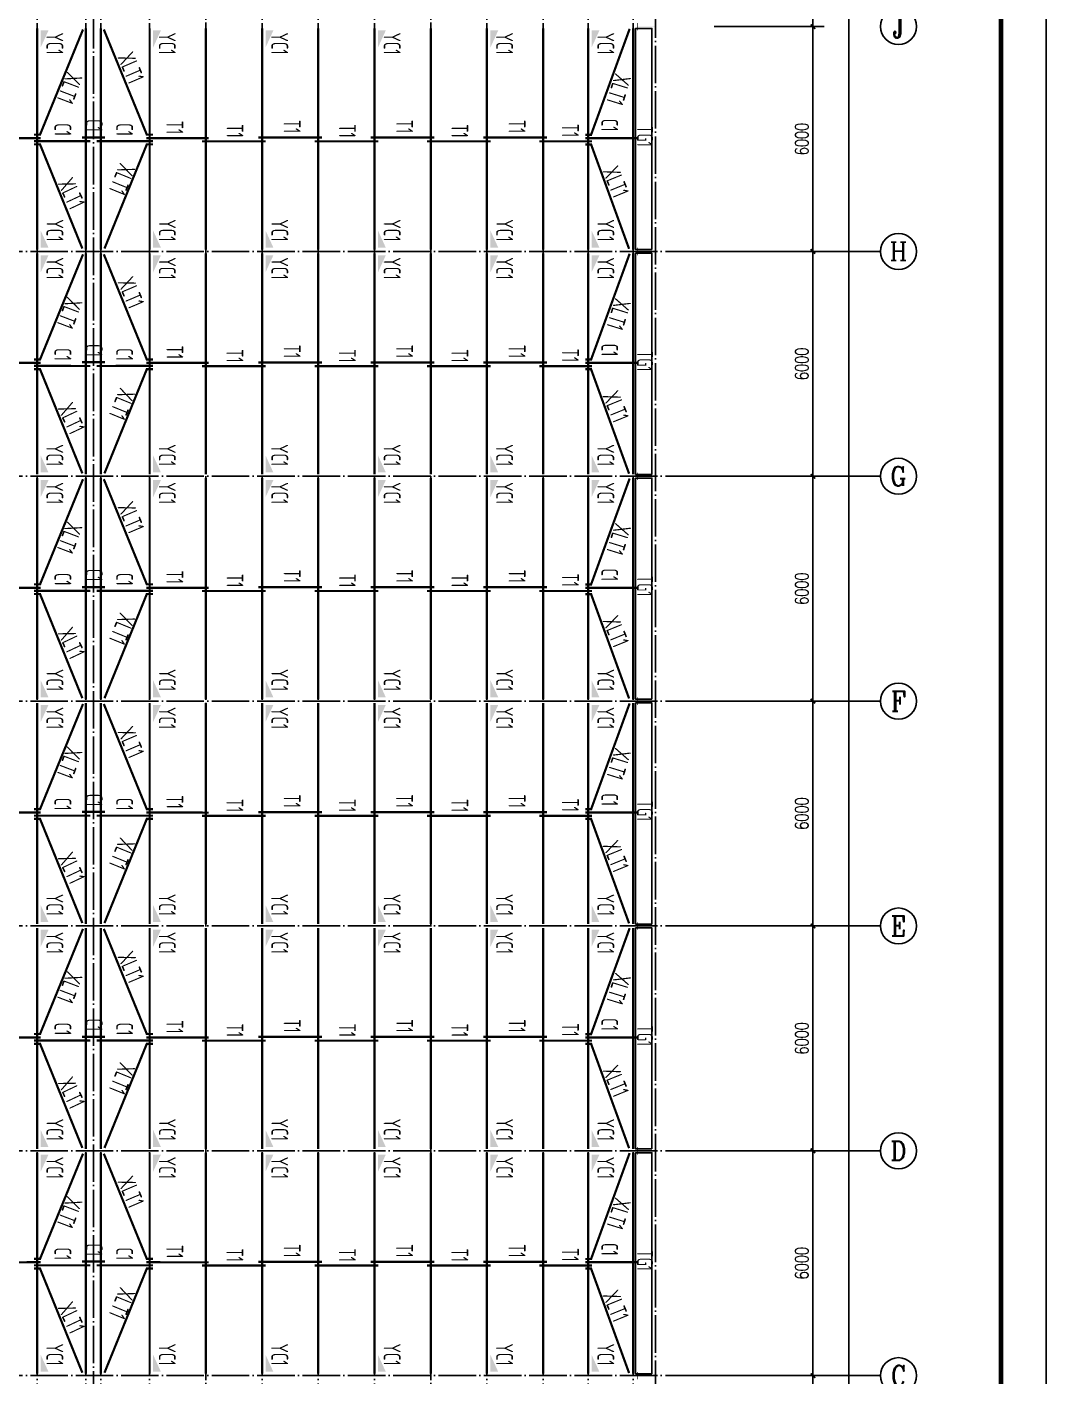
# Model space of a CAD drawing. Extents: x 14207793 to 14719554, y -1675802 to -1228715.
# Drawn here: x 14480640 to 14507830, y -1638707 to -1602707 of the extents above; entities that cross this region are included whole.
import ezdxf
from ezdxf.enums import TextEntityAlignment as Align

# ---------------------------------------------------------------- set-up
doc = ezdxf.new("R2010")
doc.units = 0
doc.header["$LTSCALE"] = 500
doc.header["$MEASUREMENT"] = 0
doc.linetypes.add('DASHEDD', pattern=[5, 4, -1])
doc.linetypes.add('DOTE', pattern=[2.42, 2, -0.2, 0.02, -0.2])
doc.layers.get('0').update_dxf_attribs({"linetype": 'CONTINUOUS'})
doc.layers.get('DEFPOINTS').update_dxf_attribs({"color": 140, "linetype": 'CONTINUOUS'})
for name, color, linetype in [('01', 7, 'CONTINUOUS'), ('1Z', 1, 'DASHEDD'), ('AXIS', 3, 'CONTINUOUS'), ('AXIS_TEXT', 7, 'CONTINUOUS'), ('DOTE', 8, 'DOTE'), ('PUB_TITLE', 4, 'CONTINUOUS'), ('WINDOW', 96, 'CONTINUOUS'), ('墙__虚线', 2, 'CONTINUOUS'), ('层0', 7, 'CONTINUOUS')]:
    doc.layers.add(name, color=color, linetype=linetype)
doc.styles.add('_TCH_AXIS', font='COMPLEX', dxfattribs={"bigfont": 'GBCBIG'})
doc.styles.add('_TCH_DIM_T3', font='SIMPLEX', dxfattribs={"width": 0.705882, "bigfont": 'GBCBIG'})
doc.styles.add('COMPLEX', font='COMPLEX')
doc.styles.add('TSSD_REIN', font='Tssdeng.shx', dxfattribs={"width": 0.65, "bigfont": 'hztxt.shx'})
doc.dimstyles.new('_TCH_ARCH&&120', dxfattribs={"dimtxt": 357, "dimasz": 120, "dimexe": 300, "dimexo": 360, "dimgap": 120, "dimtad": 1, "dimdec": 0, "dimzin": 0, "dimdsep": 46, "dimtxsty": '_TCH_DIM_T3', "dimblk": 'ARCHTICK', "dimcen": 0.09, "dimclrt": 7, "dimazin": 2, "dimtfac": 1, "dimtdec": 0, "dimtix": 1, "dimtmove": 2, "dimatfit": 3, "dimfxl": 0, "dimtolj": 1, "dimtzin": 0, "dimarcsym": 0})

# ---------------------------------------------------------------- blocks, each defined once
blk = doc.blocks.new('gffio')
at = {"layer": '墙__虚线'}
for points in [[(-433999, -56888), (-433999, -56868), (-434094, -56888), (-434199, -56868)], [(-434094, -56888), (-434199, -56868), (-434104, -56888)], [(-434199, -56868), (-434199, -56888), (-434104, -56888)], [(-434094, -56888), (-434104, -56888), (-434094, -57348), (-434104, -57348)], [(-434104, -57348), (-434199, -57348), (-434099, -57365), (-434199, -57368)], [(-434099, -57365), (-434199, -57368), (-433999, -57368)], [(-434094, -57348), (-434104, -57348), (-434058, -57361), (-434099, -57365)], [(-433999, -57368), (-434058, -57361), (-434099, -57365)], [(-434058, -57361), (-433999, -57368), (-434094, -57348), (-433999, -57348)]]:
    blk.add_solid(points, dxfattribs=at)
blk = doc.blocks.new('_ArchTick')
at = {"color": 0, "linetype": 'ByBlock', "const_width": 0.4}
blk.add_lwpolyline([(-0.5, -0.5), (0.5, 0.5)], dxfattribs=at)
blk = doc.blocks.new('*D635')
at = {"layer": 'AXIS', "color": 0, "lineweight": -2}
for p, q in [((14498972, -1638698), (14501912, -1638698)), ((14501612, -1644698), (14501612, -1638698)), ((14498972, -1644698), (14501912, -1644698))]:
    blk.add_line(p, q, dxfattribs=at)
at = {"layer": 'DEFPOINTS', "color": 0}
for p in [(14498612, -1638698), (14501612, -1638698), (14498612, -1644698)]:
    blk.add_point(p, dxfattribs=at)
at = {"layer": 'AXIS', "color": 0, "lineweight": -2, "xscale": 120, "yscale": 120, "zscale": 120}
for p, rotation in [((14501612, -1638698), 90), ((14501612, -1644698), 270)]:
    blk.add_blockref('_ArchTick', p, dxfattribs=dict(at, rotation=rotation))
at = {"layer": 'AXIS', "color": 7, "insert": (14501314, -1641697), "char_height": 357, "attachment_point": 5, "rotation": 90, "style": '_TCH_DIM_T3'}
blk.add_mtext('\\A1;6000', dxfattribs=at)
blk = doc.blocks.new('*D636')
at = {"layer": 'AXIS', "color": 0, "lineweight": -2}
for p, q in [((14498972, -1632698), (14501912, -1632698)), ((14501612, -1638698), (14501612, -1632698)), ((14498972, -1638698), (14501912, -1638698))]:
    blk.add_line(p, q, dxfattribs=at)
at = {"layer": 'DEFPOINTS', "color": 0}
for p in [(14498612, -1632698), (14501612, -1632698), (14498612, -1638698)]:
    blk.add_point(p, dxfattribs=at)
at = {"layer": 'AXIS', "color": 0, "lineweight": -2, "xscale": 120, "yscale": 120, "zscale": 120}
for p, rotation in [((14501612, -1632698), 90), ((14501612, -1638698), 270)]:
    blk.add_blockref('_ArchTick', p, dxfattribs=dict(at, rotation=rotation))
at = {"layer": 'AXIS', "color": 7, "insert": (14501314, -1635697), "char_height": 357, "attachment_point": 5, "rotation": 90, "style": '_TCH_DIM_T3'}
blk.add_mtext('\\A1;6000', dxfattribs=at)
blk = doc.blocks.new('*D637')
at = {"layer": 'AXIS', "color": 0, "lineweight": -2}
for p, q in [((14498972, -1626698), (14501912, -1626698)), ((14501612, -1632698), (14501612, -1626698)), ((14498972, -1632698), (14501912, -1632698))]:
    blk.add_line(p, q, dxfattribs=at)
at = {"layer": 'DEFPOINTS', "color": 0}
for p in [(14498612, -1626698), (14501612, -1626698), (14498612, -1632698)]:
    blk.add_point(p, dxfattribs=at)
at = {"layer": 'AXIS', "color": 0, "lineweight": -2, "xscale": 120, "yscale": 120, "zscale": 120}
for p, rotation in [((14501612, -1626698), 90), ((14501612, -1632698), 270)]:
    blk.add_blockref('_ArchTick', p, dxfattribs=dict(at, rotation=rotation))
at = {"layer": 'AXIS', "color": 7, "insert": (14501314, -1629697), "char_height": 357, "attachment_point": 5, "rotation": 90, "style": '_TCH_DIM_T3'}
blk.add_mtext('\\A1;6000', dxfattribs=at)
blk = doc.blocks.new('*D638')
at = {"layer": 'AXIS', "color": 0, "lineweight": -2}
for p, q in [((14498972, -1620698), (14501912, -1620698)), ((14501612, -1626698), (14501612, -1620698)), ((14498972, -1626698), (14501912, -1626698))]:
    blk.add_line(p, q, dxfattribs=at)
at = {"layer": 'DEFPOINTS', "color": 0}
for p in [(14498612, -1620698), (14501612, -1620698), (14498612, -1626698)]:
    blk.add_point(p, dxfattribs=at)
at = {"layer": 'AXIS', "color": 0, "lineweight": -2, "xscale": 120, "yscale": 120, "zscale": 120}
for p, rotation in [((14501612, -1620698), 90), ((14501612, -1626698), 270)]:
    blk.add_blockref('_ArchTick', p, dxfattribs=dict(at, rotation=rotation))
at = {"layer": 'AXIS', "color": 7, "insert": (14501314, -1623697), "char_height": 357, "attachment_point": 5, "rotation": 90, "style": '_TCH_DIM_T3'}
blk.add_mtext('\\A1;6000', dxfattribs=at)
blk = doc.blocks.new('*D639')
at = {"layer": 'AXIS', "color": 0, "lineweight": -2}
for p, q in [((14498972, -1614698), (14501912, -1614698)), ((14501612, -1620698), (14501612, -1614698)), ((14498972, -1620698), (14501912, -1620698))]:
    blk.add_line(p, q, dxfattribs=at)
at = {"layer": 'DEFPOINTS', "color": 0}
for p in [(14498612, -1614698), (14501612, -1614698), (14498612, -1620698)]:
    blk.add_point(p, dxfattribs=at)
at = {"layer": 'AXIS', "color": 0, "lineweight": -2, "xscale": 120, "yscale": 120, "zscale": 120}
for p, rotation in [((14501612, -1614698), 90), ((14501612, -1620698), 270)]:
    blk.add_blockref('_ArchTick', p, dxfattribs=dict(at, rotation=rotation))
at = {"layer": 'AXIS', "color": 7, "insert": (14501314, -1617697), "char_height": 357, "attachment_point": 5, "rotation": 90, "style": '_TCH_DIM_T3'}
blk.add_mtext('\\A1;6000', dxfattribs=at)
blk = doc.blocks.new('*D640')
at = {"layer": 'AXIS', "color": 0, "lineweight": -2}
for p, q in [((14498972, -1608698), (14501912, -1608698)), ((14501612, -1614698), (14501612, -1608698)), ((14498972, -1614698), (14501912, -1614698))]:
    blk.add_line(p, q, dxfattribs=at)
at = {"layer": 'DEFPOINTS', "color": 0}
for p in [(14498612, -1608698), (14501612, -1608698), (14498612, -1614698)]:
    blk.add_point(p, dxfattribs=at)
at = {"layer": 'AXIS', "color": 0, "lineweight": -2, "xscale": 120, "yscale": 120, "zscale": 120}
for p, rotation in [((14501612, -1608698), 90), ((14501612, -1614698), 270)]:
    blk.add_blockref('_ArchTick', p, dxfattribs=dict(at, rotation=rotation))
at = {"layer": 'AXIS', "color": 7, "insert": (14501314, -1611697), "char_height": 357, "attachment_point": 5, "rotation": 90, "style": '_TCH_DIM_T3'}
blk.add_mtext('\\A1;6000', dxfattribs=at)
blk = doc.blocks.new('*D641')
at = {"layer": 'AXIS', "color": 0, "lineweight": -2}
for p, q in [((14498972, -1602698), (14501912, -1602698)), ((14501612, -1608698), (14501612, -1602698)), ((14498972, -1608698), (14501912, -1608698))]:
    blk.add_line(p, q, dxfattribs=at)
at = {"layer": 'DEFPOINTS', "color": 0}
for p in [(14498612, -1602698), (14501612, -1602698), (14498612, -1608698)]:
    blk.add_point(p, dxfattribs=at)
at = {"layer": 'AXIS', "color": 0, "lineweight": -2, "xscale": 120, "yscale": 120, "zscale": 120}
for p, rotation in [((14501612, -1602698), 90), ((14501612, -1608698), 270)]:
    blk.add_blockref('_ArchTick', p, dxfattribs=dict(at, rotation=rotation))
at = {"layer": 'AXIS', "color": 7, "insert": (14501314, -1605697), "char_height": 357, "attachment_point": 5, "rotation": 90, "style": '_TCH_DIM_T3'}
blk.add_mtext('\\A1;6000', dxfattribs=at)
blk = doc.blocks.new('*D642')
at = {"layer": 'AXIS', "color": 0, "lineweight": -2}
for p, q in [((14498972, -1596698), (14501912, -1596698)), ((14501612, -1602698), (14501612, -1596698)), ((14498972, -1602698), (14501912, -1602698))]:
    blk.add_line(p, q, dxfattribs=at)
at = {"layer": 'DEFPOINTS', "color": 0}
for p in [(14498612, -1596698), (14501612, -1596698), (14498612, -1602698)]:
    blk.add_point(p, dxfattribs=at)
at = {"layer": 'AXIS', "color": 0, "lineweight": -2, "xscale": 120, "yscale": 120, "zscale": 120}
for p, rotation in [((14501612, -1596698), 90), ((14501612, -1602698), 270)]:
    blk.add_blockref('_ArchTick', p, dxfattribs=dict(at, rotation=rotation))
at = {"layer": 'AXIS', "color": 7, "insert": (14501314, -1599697), "char_height": 357, "attachment_point": 5, "rotation": 90, "style": '_TCH_DIM_T3'}
blk.add_mtext('\\A1;6000', dxfattribs=at)
blk = doc.blocks.new('*D652')
at = {"layer": 'AXIS', "color": 0, "lineweight": -2}
for p, q in [((14498972, -1542698), (14502872, -1542698)), ((14502572, -1653098), (14502572, -1542698)), ((14498972, -1653098), (14502872, -1653098))]:
    blk.add_line(p, q, dxfattribs=at)
at = {"layer": 'DEFPOINTS', "color": 0}
for p in [(14498612, -1542698), (14502572, -1542698), (14498612, -1653098)]:
    blk.add_point(p, dxfattribs=at)
at = {"layer": 'AXIS', "color": 0, "lineweight": -2, "xscale": 120, "yscale": 120, "zscale": 120}
for p, rotation in [((14502572, -1542698), 90), ((14502572, -1653098), 270)]:
    blk.add_blockref('_ArchTick', p, dxfattribs=dict(at, rotation=rotation))
at = {"layer": 'AXIS', "color": 7, "insert": (14502274, -1597897), "char_height": 357, "attachment_point": 5, "rotation": 90, "style": '_TCH_DIM_T3'}
blk.add_mtext('\\A1;110400', dxfattribs=at)
blk = doc.blocks.new('_AXISO')
blk.add_circle((0, 0), 0.5)
at = {"layer": 'AXIS_TEXT', "style": 'COMPLEX', "width": 1.041667}
blk.add_attdef('A', text='', height=0.56, dxfattribs=at).set_placement((-0.25, -0.28), (0.25, -0.28), align=Align.FIT)

msp = doc.modelspace()

# ---------------------------------------------------------------- hatches: boundary and pattern name
at = {"layer": 'WINDOW'}
for points in [[(14481005.02, -1603255.07), (14481214.02, -1602799.53), (14481005.02, -1602799.53)], [(14484005.02, -1603255.07), (14484214.02, -1602799.53), (14484005.02, -1602799.53)], [(14487005.02, -1603255.07), (14487214.02, -1602799.53), (14487005.02, -1602799.53)], [(14490005.02, -1603255.07), (14490214.02, -1602799.53), (14490005.02, -1602799.53)], [(14493005.02, -1603255.07), (14493214.02, -1602799.53), (14493005.02, -1602799.53)], [(14495705.02, -1603255.07), (14495914.02, -1602799.53), (14495705.02, -1602799.53)], [(14481005.02, -1608139.93), (14481214.02, -1608595.47), (14481005.02, -1608595.47)], [(14484005.02, -1608139.93), (14484214.02, -1608595.47), (14484005.02, -1608595.47)], [(14487005.02, -1608139.93), (14487214.02, -1608595.47), (14487005.02, -1608595.47)], [(14490005.02, -1608139.93), (14490214.02, -1608595.47), (14490005.02, -1608595.47)], [(14493005.02, -1608139.93), (14493214.02, -1608595.47), (14493005.02, -1608595.47)], [(14495705.02, -1608139.93), (14495914.02, -1608595.47), (14495705.02, -1608595.47)], [(14481005.02, -1609255.07), (14481214.02, -1608799.53), (14481005.02, -1608799.53)], [(14484005.02, -1609255.07), (14484214.02, -1608799.53), (14484005.02, -1608799.53)], [(14487005.02, -1609255.07), (14487214.02, -1608799.53), (14487005.02, -1608799.53)], [(14490005.02, -1609255.07), (14490214.02, -1608799.53), (14490005.02, -1608799.53)], [(14493005.02, -1609255.07), (14493214.02, -1608799.53), (14493005.02, -1608799.53)], [(14495705.02, -1609255.07), (14495914.02, -1608799.53), (14495705.02, -1608799.53)], [(14481005.02, -1614139.93), (14481214.02, -1614595.47), (14481005.02, -1614595.47)], [(14484005.02, -1614139.93), (14484214.02, -1614595.47), (14484005.02, -1614595.47)], [(14487005.02, -1614139.93), (14487214.02, -1614595.47), (14487005.02, -1614595.47)], [(14490005.02, -1614139.93), (14490214.02, -1614595.47), (14490005.02, -1614595.47)], [(14493005.02, -1614139.93), (14493214.02, -1614595.47), (14493005.02, -1614595.47)], [(14495705.02, -1614139.93), (14495914.02, -1614595.47), (14495705.02, -1614595.47)], [(14481005.02, -1615255.07), (14481214.02, -1614799.53), (14481005.02, -1614799.53)], [(14484005.02, -1615255.07), (14484214.02, -1614799.53), (14484005.02, -1614799.53)], [(14487005.02, -1615255.07), (14487214.02, -1614799.53), (14487005.02, -1614799.53)], [(14490005.02, -1615255.07), (14490214.02, -1614799.53), (14490005.02, -1614799.53)], [(14493005.02, -1615255.07), (14493214.02, -1614799.53), (14493005.02, -1614799.53)], [(14495705.02, -1615255.07), (14495914.02, -1614799.53), (14495705.02, -1614799.53)], [(14481005.02, -1620139.93), (14481214.02, -1620595.47), (14481005.02, -1620595.47)], [(14484005.02, -1620139.93), (14484214.02, -1620595.47), (14484005.02, -1620595.47)], [(14487005.02, -1620139.93), (14487214.02, -1620595.47), (14487005.02, -1620595.47)], [(14490005.02, -1620139.93), (14490214.02, -1620595.47), (14490005.02, -1620595.47)], [(14493005.02, -1620139.93), (14493214.02, -1620595.47), (14493005.02, -1620595.47)], [(14495705.02, -1620139.93), (14495914.02, -1620595.47), (14495705.02, -1620595.47)], [(14481005.02, -1621255.07), (14481214.02, -1620799.53), (14481005.02, -1620799.53)], [(14484005.02, -1621255.07), (14484214.02, -1620799.53), (14484005.02, -1620799.53)], [(14487005.02, -1621255.07), (14487214.02, -1620799.53), (14487005.02, -1620799.53)], [(14490005.02, -1621255.07), (14490214.02, -1620799.53), (14490005.02, -1620799.53)], [(14493005.02, -1621255.07), (14493214.02, -1620799.53), (14493005.02, -1620799.53)], [(14495705.02, -1621255.07), (14495914.02, -1620799.53), (14495705.02, -1620799.53)], [(14481005.02, -1626139.93), (14481214.02, -1626595.47), (14481005.02, -1626595.47)], [(14484005.02, -1626139.93), (14484214.02, -1626595.47), (14484005.02, -1626595.47)], [(14487005.02, -1626139.93), (14487214.02, -1626595.47), (14487005.02, -1626595.47)], [(14490005.02, -1626139.93), (14490214.02, -1626595.47), (14490005.02, -1626595.47)], [(14493005.02, -1626139.93), (14493214.02, -1626595.47), (14493005.02, -1626595.47)], [(14495705.02, -1626139.93), (14495914.02, -1626595.47), (14495705.02, -1626595.47)], [(14481005.02, -1627255.07), (14481214.02, -1626799.53), (14481005.02, -1626799.53)], [(14484005.02, -1627255.07), (14484214.02, -1626799.53), (14484005.02, -1626799.53)], [(14487005.02, -1627255.07), (14487214.02, -1626799.53), (14487005.02, -1626799.53)], [(14490005.02, -1627255.07), (14490214.02, -1626799.53), (14490005.02, -1626799.53)], [(14493005.02, -1627255.07), (14493214.02, -1626799.53), (14493005.02, -1626799.53)], [(14495705.02, -1627255.07), (14495914.02, -1626799.53), (14495705.02, -1626799.53)], [(14481005.02, -1632139.93), (14481214.02, -1632595.47), (14481005.02, -1632595.47)], [(14484005.02, -1632139.93), (14484214.02, -1632595.47), (14484005.02, -1632595.47)], [(14487005.02, -1632139.93), (14487214.02, -1632595.47), (14487005.02, -1632595.47)], [(14490005.02, -1632139.93), (14490214.02, -1632595.47), (14490005.02, -1632595.47)], [(14493005.02, -1632139.93), (14493214.02, -1632595.47), (14493005.02, -1632595.47)], [(14495705.02, -1632139.93), (14495914.02, -1632595.47), (14495705.02, -1632595.47)], [(14481005.02, -1633255.07), (14481214.02, -1632799.53), (14481005.02, -1632799.53)], [(14484005.02, -1633255.07), (14484214.02, -1632799.53), (14484005.02, -1632799.53)], [(14487005.02, -1633255.07), (14487214.02, -1632799.53), (14487005.02, -1632799.53)], [(14490005.02, -1633255.07), (14490214.02, -1632799.53), (14490005.02, -1632799.53)], [(14493005.02, -1633255.07), (14493214.02, -1632799.53), (14493005.02, -1632799.53)], [(14495705.02, -1633255.07), (14495914.02, -1632799.53), (14495705.02, -1632799.53)], [(14481005.02, -1638139.93), (14481214.02, -1638595.47), (14481005.02, -1638595.47)], [(14484005.02, -1638139.93), (14484214.02, -1638595.47), (14484005.02, -1638595.47)], [(14487005.02, -1638139.93), (14487214.02, -1638595.47), (14487005.02, -1638595.47)], [(14490005.02, -1638139.93), (14490214.02, -1638595.47), (14490005.02, -1638595.47)], [(14493005.02, -1638139.93), (14493214.02, -1638595.47), (14493005.02, -1638595.47)], [(14495705.02, -1638139.93), (14495914.02, -1638595.47), (14495705.02, -1638595.47)]]:
    msp.add_hatch(color=6, dxfattribs=at).paths.add_polyline_path(points)

# ---------------------------------------------------------------- linework, layer by layer
at = {"const_width": 60}
for points in [[(14480912.5, -1608647.5), (14480912.5, -1602747.5)], [(14482212.5, -1608647.5), (14482212.5, -1602747.5)], [(14482612.5, -1608647.5), (14482612.5, -1602747.5)], [(14483912.5, -1608647.5), (14483912.5, -1602747.5)], [(14485412.5, -1608647.5), (14485412.5, -1602747.5)], [(14486912.5, -1608647.5), (14486912.5, -1602747.5)], [(14488412.5, -1608647.5), (14488412.5, -1602747.5)], [(14489912.5, -1608647.5), (14489912.5, -1602747.5)], [(14491412.5, -1608647.5), (14491412.5, -1602747.5)], [(14492912.5, -1608647.5), (14492912.5, -1602747.5)], [(14494412.5, -1608647.5), (14494412.5, -1602747.5)], [(14495612.5, -1608647.5), (14495612.5, -1602747.5)], [(14496812.5, -1608647.5), (14496812.5, -1602747.5)], [(14480912.5, -1614647.5), (14480912.5, -1608747.5)], [(14482212.5, -1614647.5), (14482212.5, -1608747.5)], [(14482612.5, -1614647.5), (14482612.5, -1608747.5)], [(14483912.5, -1614647.5), (14483912.5, -1608747.5)], [(14485412.5, -1614647.5), (14485412.5, -1608747.5)], [(14486912.5, -1614647.5), (14486912.5, -1608747.5)], [(14488412.5, -1614647.5), (14488412.5, -1608747.5)], [(14489912.5, -1614647.5), (14489912.5, -1608747.5)], [(14491412.5, -1614647.5), (14491412.5, -1608747.5)], [(14492912.5, -1614647.5), (14492912.5, -1608747.5)], [(14494412.5, -1614647.5), (14494412.5, -1608747.5)], [(14495612.5, -1614647.5), (14495612.5, -1608747.5)], [(14496812.5, -1614647.5), (14496812.5, -1608747.5)], [(14480912.5, -1620647.5), (14480912.5, -1614747.5)], [(14482212.5, -1620647.5), (14482212.5, -1614747.5)], [(14482612.5, -1620647.5), (14482612.5, -1614747.5)], [(14483912.5, -1620647.5), (14483912.5, -1614747.5)], [(14485412.5, -1620647.5), (14485412.5, -1614747.5)], [(14486912.5, -1620647.5), (14486912.5, -1614747.5)], [(14488412.5, -1620647.5), (14488412.5, -1614747.5)], [(14489912.5, -1620647.5), (14489912.5, -1614747.5)], [(14491412.5, -1620647.5), (14491412.5, -1614747.5)], [(14492912.5, -1620647.5), (14492912.5, -1614747.5)], [(14494412.5, -1620647.5), (14494412.5, -1614747.5)], [(14495612.5, -1620647.5), (14495612.5, -1614747.5)], [(14496812.5, -1620647.5), (14496812.5, -1614747.5)], [(14480912.5, -1626647.5), (14480912.5, -1620747.5)], [(14482212.5, -1626647.5), (14482212.5, -1620747.5)], [(14482612.5, -1626647.5), (14482612.5, -1620747.5)], [(14483912.5, -1626647.5), (14483912.5, -1620747.5)], [(14485412.5, -1626647.5), (14485412.5, -1620747.5)], [(14486912.5, -1626647.5), (14486912.5, -1620747.5)], [(14488412.5, -1626647.5), (14488412.5, -1620747.5)], [(14489912.5, -1626647.5), (14489912.5, -1620747.5)], [(14491412.5, -1626647.5), (14491412.5, -1620747.5)], [(14492912.5, -1626647.5), (14492912.5, -1620747.5)], [(14494412.5, -1626647.5), (14494412.5, -1620747.5)], [(14495612.5, -1626647.5), (14495612.5, -1620747.5)], [(14496812.5, -1626647.5), (14496812.5, -1620747.5)], [(14480912.5, -1632647.5), (14480912.5, -1626747.5)], [(14482212.5, -1632647.5), (14482212.5, -1626747.5)], [(14482612.5, -1632647.5), (14482612.5, -1626747.5)], [(14483912.5, -1632647.5), (14483912.5, -1626747.5)], [(14485412.5, -1632647.5), (14485412.5, -1626747.5)], [(14486912.5, -1632647.5), (14486912.5, -1626747.5)], [(14488412.5, -1632647.5), (14488412.5, -1626747.5)], [(14489912.5, -1632647.5), (14489912.5, -1626747.5)], [(14491412.5, -1632647.5), (14491412.5, -1626747.5)], [(14492912.5, -1632647.5), (14492912.5, -1626747.5)], [(14494412.5, -1632647.5), (14494412.5, -1626747.5)], [(14495612.5, -1632647.5), (14495612.5, -1626747.5)], [(14496812.5, -1632647.5), (14496812.5, -1626747.5)], [(14480912.5, -1638647.5), (14480912.5, -1632747.5)], [(14482212.5, -1638647.5), (14482212.5, -1632747.5)], [(14482612.5, -1638647.5), (14482612.5, -1632747.5)], [(14483912.5, -1638647.5), (14483912.5, -1632747.5)], [(14485412.5, -1638647.5), (14485412.5, -1632747.5)], [(14486912.5, -1638647.5), (14486912.5, -1632747.5)], [(14488412.5, -1638647.5), (14488412.5, -1632747.5)], [(14489912.5, -1638647.5), (14489912.5, -1632747.5)], [(14491412.5, -1638647.5), (14491412.5, -1632747.5)], [(14492912.5, -1638647.5), (14492912.5, -1632747.5)], [(14494412.5, -1638647.5), (14494412.5, -1632747.5)], [(14495612.5, -1638647.5), (14495612.5, -1632747.5)], [(14496812.5, -1638647.5), (14496812.5, -1632747.5)]]:
    msp.add_lwpolyline(points, dxfattribs=at)
at = {"elevation": 1913.29}
for points in [[(14497312.5, -1608647.5), (14497312.5, -1602747.5), (14496880.5, -1602747.5), (14496880.5, -1608647.5)], [(14497312.5, -1614647.5), (14497312.5, -1608747.5), (14496880.5, -1608747.5), (14496880.5, -1614647.5)], [(14497312.5, -1620647.5), (14497312.5, -1614747.5), (14496880.5, -1614747.5), (14496880.5, -1620647.5)], [(14497312.5, -1626647.5), (14497312.5, -1620747.5), (14496880.5, -1620747.5), (14496880.5, -1626647.5)], [(14497312.5, -1632647.5), (14497312.5, -1626747.5), (14496880.5, -1626747.5), (14496880.5, -1632647.5)], [(14497312.5, -1638647.5), (14497312.5, -1632747.5), (14496880.5, -1632747.5), (14496880.5, -1638647.5)]]:
    msp.add_lwpolyline(points, close=True, dxfattribs=at)
at = {"layer": '1Z', "linetype": 'ByBlock', "ltscale": 0.9, "const_width": 60}
for points in [[(14482135, -1602775), (14480987.5, -1605581.21), (14480825, -1605581.21)], [(14482690, -1602775), (14483837.5, -1605581.21), (14484000, -1605581.21)], [(14496720, -1602757.5), (14495691.21, -1605583.79), (14495541.21, -1605583.79)], [(14481001.25, -1605672.47), (14479341.25, -1605672.97)], [(14482327.5, -1605753.49), (14480825, -1605753)], [(14482117.5, -1608620), (14480987.5, -1605839.78), (14480825, -1605839.78)], [(14482667.37, -1605653.52), (14482107.46, -1605653.53)], [(14482157.63, -1605653.52), (14482717.54, -1605653.53)], [(14482497.5, -1605753.49), (14484000, -1605753)], [(14482707.5, -1608620), (14483837.5, -1605839.78), (14484000, -1605839.78)], [(14483823.75, -1605672.47), (14485483.75, -1605672.97)], [(14485312.5, -1605758.54), (14487012.5, -1605758.95)], [(14486812.5, -1605658.57), (14488512.5, -1605658.89)], [(14488312.5, -1605758.54), (14490012.5, -1605758.95)], [(14489812.5, -1605658.57), (14491512.5, -1605658.89)], [(14491312.5, -1605758.54), (14493012.5, -1605758.95)], [(14492812.5, -1605658.57), (14494512.5, -1605658.89)], [(14494312.5, -1605758.54), (14495712.5, -1605758.95)], [(14495541.21, -1605672.5), (14496912.5, -1605672.5)], [(14496705, -1608627.5), (14495691.21, -1605840.89), (14495541.21, -1605840.89)], [(14482135, -1608775), (14480987.5, -1611581.21), (14480825, -1611581.21)], [(14482690, -1608775), (14483837.5, -1611581.21), (14484000, -1611581.21)], [(14496720, -1608757.5), (14495691.21, -1611583.79), (14495541.21, -1611583.79)], [(14481001.25, -1611672.47), (14479341.25, -1611672.97)], [(14482667.37, -1611653.52), (14482107.46, -1611653.53)], [(14482157.63, -1611653.52), (14482717.54, -1611653.53)], [(14483823.75, -1611672.47), (14485483.75, -1611672.97)], [(14486812.5, -1611658.57), (14488512.5, -1611658.89)], [(14489812.5, -1611658.57), (14491512.5, -1611658.89)], [(14492812.5, -1611658.57), (14494512.5, -1611658.89)], [(14495541.21, -1611672.5), (14496912.5, -1611672.5)], [(14482327.5, -1611753.49), (14480825, -1611753)], [(14482117.5, -1614620), (14480987.5, -1611839.78), (14480825, -1611839.78)], [(14482497.5, -1611753.49), (14484000, -1611753)], [(14482707.5, -1614620), (14483837.5, -1611839.78), (14484000, -1611839.78)], [(14485312.5, -1611758.54), (14487012.5, -1611758.95)], [(14488312.5, -1611758.54), (14490012.5, -1611758.95)], [(14491312.5, -1611758.54), (14493012.5, -1611758.95)], [(14494312.5, -1611758.54), (14495712.5, -1611758.95)], [(14496705, -1614627.5), (14495691.21, -1611840.89), (14495541.21, -1611840.89)], [(14482135, -1614775), (14480987.5, -1617581.21), (14480825, -1617581.21)], [(14482690, -1614775), (14483837.5, -1617581.21), (14484000, -1617581.21)], [(14496720, -1614757.5), (14495691.21, -1617583.79), (14495541.21, -1617583.79)], [(14481001.25, -1617672.47), (14479341.25, -1617672.97)], [(14482327.5, -1617753.49), (14480825, -1617753)], [(14482117.5, -1620620), (14480987.5, -1617839.78), (14480825, -1617839.78)], [(14482667.37, -1617653.52), (14482107.46, -1617653.53)], [(14482157.63, -1617653.52), (14482717.54, -1617653.53)], [(14482497.5, -1617753.49), (14484000, -1617753)], [(14482707.5, -1620620), (14483837.5, -1617839.78), (14484000, -1617839.78)], [(14483823.75, -1617672.47), (14485483.75, -1617672.97)], [(14485312.5, -1617758.54), (14487012.5, -1617758.95)], [(14486812.5, -1617658.57), (14488512.5, -1617658.89)], [(14488312.5, -1617758.54), (14490012.5, -1617758.95)], [(14489812.5, -1617658.57), (14491512.5, -1617658.89)], [(14491312.5, -1617758.54), (14493012.5, -1617758.95)], [(14492812.5, -1617658.57), (14494512.5, -1617658.89)], [(14494312.5, -1617758.54), (14495712.5, -1617758.95)], [(14495541.21, -1617672.5), (14496912.5, -1617672.5)], [(14496705, -1620627.5), (14495691.21, -1617840.89), (14495541.21, -1617840.89)], [(14482135, -1620775), (14480987.5, -1623581.21), (14480825, -1623581.21)], [(14482690, -1620775), (14483837.5, -1623581.21), (14484000, -1623581.21)], [(14496720, -1620757.5), (14495691.21, -1623583.79), (14495541.21, -1623583.79)], [(14481001.25, -1623672.47), (14479341.25, -1623672.97)], [(14482327.5, -1623753.49), (14480825, -1623753)], [(14482117.5, -1626620), (14480987.5, -1623839.78), (14480825, -1623839.78)], [(14482667.37, -1623653.52), (14482107.46, -1623653.53)], [(14482157.63, -1623653.52), (14482717.54, -1623653.53)], [(14482497.5, -1623753.49), (14484000, -1623753)], [(14482707.5, -1626620), (14483837.5, -1623839.78), (14484000, -1623839.78)], [(14483823.75, -1623672.47), (14485483.75, -1623672.97)], [(14485312.5, -1623758.54), (14487012.5, -1623758.95)], [(14486812.5, -1623658.57), (14488512.5, -1623658.89)], [(14488312.5, -1623758.54), (14490012.5, -1623758.95)], [(14489812.5, -1623658.57), (14491512.5, -1623658.89)], [(14491312.5, -1623758.54), (14493012.5, -1623758.95)], [(14492812.5, -1623658.57), (14494512.5, -1623658.89)], [(14494312.5, -1623758.54), (14495712.5, -1623758.95)], [(14495541.21, -1623672.5), (14496912.5, -1623672.5)], [(14496705, -1626627.5), (14495691.21, -1623840.89), (14495541.21, -1623840.89)], [(14482135, -1626775), (14480987.5, -1629581.21), (14480825, -1629581.21)], [(14482690, -1626775), (14483837.5, -1629581.21), (14484000, -1629581.21)], [(14496720, -1626757.5), (14495691.21, -1629583.79), (14495541.21, -1629583.79)], [(14481001.25, -1629672.47), (14479341.25, -1629672.97)], [(14482667.37, -1629653.52), (14482107.46, -1629653.53)], [(14482157.63, -1629653.52), (14482717.54, -1629653.53)], [(14483823.75, -1629672.47), (14485483.75, -1629672.97)], [(14486812.5, -1629658.57), (14488512.5, -1629658.89)], [(14489812.5, -1629658.57), (14491512.5, -1629658.89)], [(14492812.5, -1629658.57), (14494512.5, -1629658.89)], [(14495541.21, -1629672.5), (14496912.5, -1629672.5)], [(14482327.5, -1629753.49), (14480825, -1629753)], [(14482117.5, -1632620), (14480987.5, -1629839.78), (14480825, -1629839.78)], [(14482497.5, -1629753.49), (14484000, -1629753)], [(14482707.5, -1632620), (14483837.5, -1629839.78), (14484000, -1629839.78)], [(14485312.5, -1629758.54), (14487012.5, -1629758.95)], [(14488312.5, -1629758.54), (14490012.5, -1629758.95)], [(14491312.5, -1629758.54), (14493012.5, -1629758.95)], [(14494312.5, -1629758.54), (14495712.5, -1629758.95)], [(14496705, -1632627.5), (14495691.21, -1629840.89), (14495541.21, -1629840.89)], [(14482135, -1632775), (14480987.5, -1635581.21), (14480825, -1635581.21)], [(14482690, -1632775), (14483837.5, -1635581.21), (14484000, -1635581.21)], [(14496720, -1632757.5), (14495691.21, -1635583.79), (14495541.21, -1635583.79)], [(14481001.25, -1635672.47), (14479341.25, -1635672.97)], [(14482327.5, -1635753.49), (14480825, -1635753)], [(14482117.5, -1638620), (14480987.5, -1635839.78), (14480825, -1635839.78)], [(14482667.37, -1635653.52), (14482107.46, -1635653.53)], [(14482157.63, -1635653.52), (14482717.54, -1635653.53)], [(14482497.5, -1635753.49), (14484000, -1635753)], [(14482707.5, -1638620), (14483837.5, -1635839.78), (14484000, -1635839.78)], [(14483823.75, -1635672.47), (14485483.75, -1635672.97)], [(14485312.5, -1635758.54), (14487012.5, -1635758.95)], [(14486812.5, -1635658.57), (14488512.5, -1635658.89)], [(14488312.5, -1635758.54), (14490012.5, -1635758.95)], [(14489812.5, -1635658.57), (14491512.5, -1635658.89)], [(14491312.5, -1635758.54), (14493012.5, -1635758.95)], [(14492812.5, -1635658.57), (14494512.5, -1635658.89)], [(14494312.5, -1635758.54), (14495712.5, -1635758.95)], [(14495541.21, -1635672.5), (14496912.5, -1635672.5)], [(14496705, -1638627.5), (14495691.21, -1635840.89), (14495541.21, -1635840.89)]]:
    msp.add_lwpolyline(points, dxfattribs=at)
at = {"layer": 'AXIS'}
for p, q in [((14498612.5, -1608697.5), (14503412.5, -1608697.5)), ((14498612.5, -1614697.5), (14503412.5, -1614697.5)), ((14498612.5, -1620697.5), (14503412.5, -1620697.5)), ((14498612.5, -1626697.5), (14503412.5, -1626697.5)), ((14498612.5, -1632697.5), (14503412.5, -1632697.5)), ((14498612.5, -1638697.5), (14503412.5, -1638697.5))]:
    msp.add_line(p, q, dxfattribs=at)
at = {"layer": 'DOTE'}
for p, q in [((14482412.5, -1540567.5), (14482412.5, -1656775)), ((14480912.5, -1540897.5), (14480912.5, -1654897.5)), ((14482212.5, -1540897.5), (14482212.5, -1654897.5)), ((14482612.5, -1540897.5), (14482612.5, -1654897.5)), ((14483912.5, -1540897.5), (14483912.5, -1654897.5)), ((14485412.5, -1540897.5), (14485412.5, -1654897.5)), ((14486912.5, -1540897.5), (14486912.5, -1654897.5)), ((14488412.5, -1540897.5), (14488412.5, -1654897.5)), ((14489912.5, -1540897.5), (14489912.5, -1654897.5)), ((14491412.5, -1540897.5), (14491412.5, -1654897.5)), ((14492912.5, -1540897.5), (14492912.5, -1654897.5)), ((14494412.5, -1540897.5), (14494412.5, -1654897.5)), ((14495612.5, -1540897.5), (14495612.5, -1654897.5)), ((14496812.5, -1540897.5), (14496812.5, -1654897)), ((14497412.5, -1541497.5), (14497412.5, -1654297.5)), ((14485412.5, -1542220), (14485412.5, -1655020)), ((14491412.5, -1542220), (14491412.5, -1655020)), ((14466212.5, -1608697.5), (14498612.5, -1608697.5)), ((14466212.5, -1614697.5), (14498612.5, -1614697.5)), ((14466212.5, -1620697.5), (14498612.5, -1620697.5)), ((14466212.5, -1626697.5), (14498612.5, -1626697.5)), ((14466212.5, -1632697.5), (14498612.5, -1632697.5)), ((14466212.5, -1638697.5), (14498612.5, -1638697.5))]:
    msp.add_line(p, q, dxfattribs=at)
at = {"layer": 'PUB_TITLE'}
msp.add_lwpolyline([(14507830, -1675802.5), (14507830, -1533122.5), (14457430, -1533122.5), (14457430, -1675802.5)], close=True, dxfattribs=at)
at = {"layer": 'PUB_TITLE', "const_width": 120}
msp.add_lwpolyline([(14506630, -1674602.5), (14506630, -1536122.5), (14458630, -1536122.5), (14458630, -1674602.5)], close=True, dxfattribs=at)

# ---------------------------------------------------------------- block references
at = {"layer": 'AXIS'}
ref = msp.add_blockref('_AXISO', (14503892.5, -1602697.5), dxfattribs=dict(at, xscale=960, yscale=960, zscale=960))
ref.add_attrib('A', 'J', dxfattribs={"layer": 'AXIS_TEXT', "height": 595.28, "style": '_TCH_AXIS'}).set_placement((14503736.59, -1602995.14), (14504048.41, -1602995.14), align=Align.FIT)
ref = msp.add_blockref('_AXISO', (14503892.5, -1608697.5), dxfattribs=dict(at, xscale=960, yscale=960, zscale=960))
ref.add_attrib('A', 'H', dxfattribs={"layer": 'AXIS_TEXT', "height": 486.62, "style": '_TCH_AXIS'}).set_placement((14503660.78, -1608940.81), (14504124.22, -1608940.81), align=Align.FIT)
ref = msp.add_blockref('_AXISO', (14503892.5, -1614697.5), dxfattribs=dict(at, xscale=960, yscale=960, zscale=960))
ref.add_attrib('A', 'G', dxfattribs={"layer": 'AXIS_TEXT', "height": 510.22, "style": '_TCH_AXIS'}).set_placement((14503673.83, -1614952.61), (14504111.17, -1614952.61), align=Align.FIT)
ref = msp.add_blockref('_AXISO', (14503892.5, -1620697.5), dxfattribs=dict(at, xscale=960, yscale=960, zscale=960))
ref.add_attrib('A', 'F', dxfattribs={"layer": 'AXIS_TEXT', "height": 534.53, "style": '_TCH_AXIS'}).set_placement((14503688.87, -1620964.77), (14504096.13, -1620964.77), align=Align.FIT)
ref = msp.add_blockref('_AXISO', (14503892.5, -1626697.5), dxfattribs=dict(at, xscale=960, yscale=960, zscale=960))
ref.add_attrib('A', 'E', dxfattribs={"layer": 'AXIS_TEXT', "height": 534.53, "style": '_TCH_AXIS'}).set_placement((14503688.87, -1626964.77), (14504096.13, -1626964.77), align=Align.FIT)
ref = msp.add_blockref('_AXISO', (14503892.5, -1632697.5), dxfattribs=dict(at, xscale=960, yscale=960, zscale=960))
ref.add_attrib('A', 'D', dxfattribs={"layer": 'AXIS_TEXT', "height": 522.31, "style": '_TCH_AXIS'}).set_placement((14503681.09, -1632958.65), (14504103.91, -1632958.65), align=Align.FIT)
ref = msp.add_blockref('_AXISO', (14503892.5, -1638697.5), dxfattribs=dict(at, xscale=960, yscale=960, zscale=960))
ref.add_attrib('A', 'C', dxfattribs={"layer": 'AXIS_TEXT', "height": 546.83, "style": '_TCH_AXIS'}).set_placement((14503697.2, -1638970.91), (14504087.8, -1638970.91), align=Align.FIT)
at = {"layer": '层0', "rotation": 270}
for p in [(14554280.63, -2036796.95), (14554280.63, -2042796.95), (14554280.63, -2048796.95), (14554280.63, -2054796.95), (14554280.63, -2060796.95), (14554280.63, -2066796.95), (14554280.63, -2072796.95)]:
    msp.add_blockref('gffio', p, dxfattribs=at)

# ---------------------------------------------------------------- texts
at = {"layer": '01', "color": 4, "style": 'TSSD_REIN', "width": 0.65}
for s, height, rotation, p in [('YC1', 450, 269.993868, (14481158.03, -1602854.02, 1916.56)), ('YC1', 450, 269.993868, (14484158.03, -1602854.02, 1916.56)), ('YC1', 450, 269.993868, (14487158.03, -1602854.02, 1916.56)), ('YC1', 450, 269.993868, (14490158.03, -1602854.02, 1916.56)), ('YC1', 450, 269.993868, (14493158.03, -1602854.02, 1916.56)), ('YC1', 450, 269.993868, (14495858.03, -1602854.02, 1916.56)), ('XLT1', 450, 293.057355, (14483047.84, -1603510.93)), ('XLT1', 450, 249.164821, (14481713.25, -1603883.01)), ('XLT1', 450, 252.804002, (14496335.89, -1603923.97, 4717.39)), ('C1', 450, 270, (14482203.45, -1605167.92)), ('T1', 450, 270, (14484359.22, -1605209.54)), ('T1', 450, 270, (14487490.02, -1605185.3)), ('T1', 450, 270, (14487490.02, -1605185.3)), ('T1', 450, 270, (14490490.02, -1605185.3)), ('T1', 450, 270, (14490490.02, -1605185.3)), ('T1', 450, 270, (14493490.02, -1605185.3)), ('T1', 450, 270, (14493490.02, -1605185.3)), ('C1', 450, 270, (14495962.46, -1605158.02)), ('C1', 450, 270, (14481372, -1605276.72)), ('C1', 450, 270, (14483020.31, -1605276.72)), ('T1', 450, 270, (14485962.52, -1605302.8)), ('T1', 450, 270, (14485962.52, -1605302.8)), ('T1', 450, 270, (14488962.52, -1605302.8)), ('T1', 450, 270, (14488962.52, -1605302.8)), ('T1', 450, 270, (14491962.52, -1605302.8)), ('T1', 450, 270, (14491962.52, -1605302.8)), ('T1', 450, 270, (14494913.72, -1605290.87)), ('TG1', 420, 270, (14496917.7, -1605344.08, 1913.29)), ('XLT1', 450, 247.740362, (14483124.68, -1606312.08)), ('XLT1', 450, 292.190877, (14495988.62, -1606547.42)), ('XLT1', 450, 295.170476, (14481448.93, -1606879.68)), ('YC1', 450, 269.993868, (14481158.03, -1607839.02, 1916.56)), ('YC1', 450, 269.993868, (14484158.03, -1607839.02, 1916.56)), ('YC1', 450, 269.993868, (14487158.03, -1607839.02, 1916.56)), ('YC1', 450, 269.993868, (14490158.03, -1607839.02, 1916.56)), ('YC1', 450, 269.993868, (14493158.03, -1607839.02, 1916.56)), ('YC1', 450, 269.993868, (14495858.03, -1607839.02, 1916.56)), ('YC1', 450, 269.993868, (14481158.03, -1608854.02, 1916.56)), ('YC1', 450, 269.993868, (14484158.03, -1608854.02, 1916.56)), ('YC1', 450, 269.993868, (14487158.03, -1608854.02, 1916.56)), ('YC1', 450, 269.993868, (14490158.03, -1608854.02, 1916.56)), ('YC1', 450, 269.993868, (14493158.03, -1608854.02, 1916.56)), ('YC1', 450, 269.993868, (14495858.03, -1608854.02, 1916.56)), ('XLT1', 450, 293.057355, (14483047.84, -1609510.93)), ('XLT1', 450, 249.164821, (14481713.25, -1609883.01)), ('XLT1', 450, 252.804002, (14496335.89, -1609923.97, 4717.39)), ('C1', 450, 270, (14481372, -1611276.72)), ('C1', 450, 270, (14482203.45, -1611167.92)), ('C1', 450, 270, (14483020.31, -1611276.72)), ('T1', 450, 270, (14484359.22, -1611209.54)), ('T1', 450, 270, (14485962.52, -1611302.8)), ('T1', 450, 270, (14485962.52, -1611302.8)), ('T1', 450, 270, (14487490.02, -1611185.3)), ('T1', 450, 270, (14487490.02, -1611185.3)), ('T1', 450, 270, (14488962.52, -1611302.8)), ('T1', 450, 270, (14488962.52, -1611302.8)), ('T1', 450, 270, (14490490.02, -1611185.3)), ('T1', 450, 270, (14490490.02, -1611185.3)), ('T1', 450, 270, (14491962.52, -1611302.8)), ('T1', 450, 270, (14491962.52, -1611302.8)), ('T1', 450, 270, (14493490.02, -1611185.3)), ('T1', 450, 270, (14493490.02, -1611185.3)), ('T1', 450, 270, (14494913.72, -1611290.87)), ('C1', 450, 270, (14495962.46, -1611158.02)), ('TG1', 420, 270, (14496917.7, -1611344.08, 1913.29)), ('XLT1', 450, 247.740362, (14483124.68, -1612312.08)), ('XLT1', 450, 292.190877, (14495988.62, -1612547.42)), ('XLT1', 450, 295.170476, (14481448.93, -1612879.68)), ('YC1', 450, 269.993868, (14481158.03, -1613839.02, 1916.56)), ('YC1', 450, 269.993868, (14484158.03, -1613839.02, 1916.56)), ('YC1', 450, 269.993868, (14487158.03, -1613839.02, 1916.56)), ('YC1', 450, 269.993868, (14490158.03, -1613839.02, 1916.56)), ('YC1', 450, 269.993868, (14493158.03, -1613839.02, 1916.56)), ('YC1', 450, 269.993868, (14495858.03, -1613839.02, 1916.56)), ('YC1', 450, 269.993868, (14481158.03, -1614854.02, 1916.56)), ('YC1', 450, 269.993868, (14484158.03, -1614854.02, 1916.56)), ('YC1', 450, 269.993868, (14487158.03, -1614854.02, 1916.56)), ('YC1', 450, 269.993868, (14490158.03, -1614854.02, 1916.56)), ('YC1', 450, 269.993868, (14493158.03, -1614854.02, 1916.56)), ('YC1', 450, 269.993868, (14495858.03, -1614854.02, 1916.56)), ('XLT1', 450, 293.057355, (14483047.84, -1615510.93)), ('XLT1', 450, 249.164821, (14481713.25, -1615883.01)), ('XLT1', 450, 252.804002, (14496335.89, -1615923.97, 4717.39)), ('C1', 450, 270, (14481372, -1617276.72)), ('C1', 450, 270, (14482203.45, -1617167.92)), ('C1', 450, 270, (14483020.31, -1617276.72)), ('T1', 450, 270, (14484359.22, -1617209.54)), ('T1', 450, 270, (14485962.52, -1617302.8)), ('T1', 450, 270, (14485962.52, -1617302.8)), ('T1', 450, 270, (14487490.02, -1617185.3)), ('T1', 450, 270, (14487490.02, -1617185.3)), ('T1', 450, 270, (14488962.52, -1617302.8)), ('T1', 450, 270, (14488962.52, -1617302.8)), ('T1', 450, 270, (14490490.02, -1617185.3)), ('T1', 450, 270, (14490490.02, -1617185.3)), ('T1', 450, 270, (14491962.52, -1617302.8)), ('T1', 450, 270, (14491962.52, -1617302.8)), ('T1', 450, 270, (14493490.02, -1617185.3)), ('T1', 450, 270, (14493490.02, -1617185.3)), ('T1', 450, 270, (14494913.72, -1617290.87)), ('C1', 450, 270, (14495962.46, -1617158.02)), ('TG1', 420, 270, (14496917.7, -1617344.08, 1913.29)), ('XLT1', 450, 247.740362, (14483124.68, -1618312.08)), ('XLT1', 450, 292.190877, (14495988.62, -1618547.42)), ('XLT1', 450, 295.170476, (14481448.93, -1618879.68)), ('YC1', 450, 269.993868, (14481158.03, -1619839.02, 1916.56)), ('YC1', 450, 269.993868, (14484158.03, -1619839.02, 1916.56)), ('YC1', 450, 269.993868, (14487158.03, -1619839.02, 1916.56)), ('YC1', 450, 269.993868, (14490158.03, -1619839.02, 1916.56)), ('YC1', 450, 269.993868, (14493158.03, -1619839.02, 1916.56)), ('YC1', 450, 269.993868, (14495858.03, -1619839.02, 1916.56)), ('YC1', 450, 269.993868, (14481158.03, -1620854.02, 1916.56)), ('YC1', 450, 269.993868, (14484158.03, -1620854.02, 1916.56)), ('YC1', 450, 269.993868, (14487158.03, -1620854.02, 1916.56)), ('YC1', 450, 269.993868, (14490158.03, -1620854.02, 1916.56)), ('YC1', 450, 269.993868, (14493158.03, -1620854.02, 1916.56)), ('YC1', 450, 269.993868, (14495858.03, -1620854.02, 1916.56)), ('XLT1', 450, 293.057355, (14483047.84, -1621510.93)), ('XLT1', 450, 249.164821, (14481713.25, -1621883.01)), ('XLT1', 450, 252.804002, (14496335.89, -1621923.97, 4717.39)), ('C1', 450, 270, (14482203.45, -1623167.92)), ('T1', 450, 270, (14484359.22, -1623209.54)), ('T1', 450, 270, (14487490.02, -1623185.3)), ('T1', 450, 270, (14487490.02, -1623185.3)), ('T1', 450, 270, (14490490.02, -1623185.3)), ('T1', 450, 270, (14490490.02, -1623185.3)), ('T1', 450, 270, (14493490.02, -1623185.3)), ('T1', 450, 270, (14493490.02, -1623185.3)), ('C1', 450, 270, (14495962.46, -1623158.02)), ('C1', 450, 270, (14481372, -1623276.72)), ('C1', 450, 270, (14483020.31, -1623276.72)), ('T1', 450, 270, (14485962.52, -1623302.8)), ('T1', 450, 270, (14485962.52, -1623302.8)), ('T1', 450, 270, (14488962.52, -1623302.8)), ('T1', 450, 270, (14488962.52, -1623302.8)), ('T1', 450, 270, (14491962.52, -1623302.8)), ('T1', 450, 270, (14491962.52, -1623302.8)), ('T1', 450, 270, (14494913.72, -1623290.87)), ('TG1', 420, 270, (14496917.7, -1623344.08, 1913.29)), ('XLT1', 450, 247.740362, (14483124.68, -1624312.08)), ('XLT1', 450, 292.190877, (14495988.62, -1624547.42)), ('XLT1', 450, 295.170476, (14481448.93, -1624879.68)), ('YC1', 450, 269.993868, (14481158.03, -1625839.02, 1916.56)), ('YC1', 450, 269.993868, (14484158.03, -1625839.02, 1916.56)), ('YC1', 450, 269.993868, (14487158.03, -1625839.02, 1916.56)), ('YC1', 450, 269.993868, (14490158.03, -1625839.02, 1916.56)), ('YC1', 450, 269.993868, (14493158.03, -1625839.02, 1916.56)), ('YC1', 450, 269.993868, (14495858.03, -1625839.02, 1916.56)), ('YC1', 450, 269.993868, (14481158.03, -1626854.02, 1916.56)), ('YC1', 450, 269.993868, (14484158.03, -1626854.02, 1916.56)), ('YC1', 450, 269.993868, (14487158.03, -1626854.02, 1916.56)), ('YC1', 450, 269.993868, (14490158.03, -1626854.02, 1916.56)), ('YC1', 450, 269.993868, (14493158.03, -1626854.02, 1916.56)), ('YC1', 450, 269.993868, (14495858.03, -1626854.02, 1916.56)), ('XLT1', 450, 293.057355, (14483047.84, -1627510.93)), ('XLT1', 450, 249.164821, (14481713.25, -1627883.01)), ('XLT1', 450, 252.804002, (14496335.89, -1627923.97, 4717.39)), ('C1', 450, 270, (14481372, -1629276.72)), ('C1', 450, 270, (14482203.45, -1629167.92)), ('C1', 450, 270, (14483020.31, -1629276.72)), ('T1', 450, 270, (14484359.22, -1629209.54)), ('T1', 450, 270, (14485962.52, -1629302.8)), ('T1', 450, 270, (14485962.52, -1629302.8)), ('T1', 450, 270, (14487490.02, -1629185.3)), ('T1', 450, 270, (14487490.02, -1629185.3)), ('T1', 450, 270, (14488962.52, -1629302.8)), ('T1', 450, 270, (14488962.52, -1629302.8)), ('T1', 450, 270, (14490490.02, -1629185.3)), ('T1', 450, 270, (14490490.02, -1629185.3)), ('T1', 450, 270, (14491962.52, -1629302.8)), ('T1', 450, 270, (14491962.52, -1629302.8)), ('T1', 450, 270, (14493490.02, -1629185.3)), ('T1', 450, 270, (14493490.02, -1629185.3)), ('T1', 450, 270, (14494913.72, -1629290.87)), ('C1', 450, 270, (14495962.46, -1629158.02)), ('TG1', 420, 270, (14496917.7, -1629344.08, 1913.29)), ('XLT1', 450, 247.740362, (14483124.68, -1630312.08)), ('XLT1', 450, 292.190877, (14495988.62, -1630547.42)), ('XLT1', 450, 295.170476, (14481448.93, -1630879.68)), ('YC1', 450, 269.993868, (14481158.03, -1631839.02, 1916.56)), ('YC1', 450, 269.993868, (14484158.03, -1631839.02, 1916.56)), ('YC1', 450, 269.993868, (14487158.03, -1631839.02, 1916.56)), ('YC1', 450, 269.993868, (14490158.03, -1631839.02, 1916.56)), ('YC1', 450, 269.993868, (14493158.03, -1631839.02, 1916.56)), ('YC1', 450, 269.993868, (14495858.03, -1631839.02, 1916.56)), ('YC1', 450, 269.993868, (14481158.03, -1632854.02, 1916.56)), ('YC1', 450, 269.993868, (14484158.03, -1632854.02, 1916.56)), ('YC1', 450, 269.993868, (14487158.03, -1632854.02, 1916.56)), ('YC1', 450, 269.993868, (14490158.03, -1632854.02, 1916.56)), ('YC1', 450, 269.993868, (14493158.03, -1632854.02, 1916.56)), ('YC1', 450, 269.993868, (14495858.03, -1632854.02, 1916.56)), ('XLT1', 450, 293.057355, (14483047.84, -1633510.93)), ('XLT1', 450, 249.164821, (14481713.25, -1633883.01)), ('XLT1', 450, 252.804002, (14496335.89, -1633923.97, 4717.39)), ('C1', 450, 270, (14481372, -1635276.72)), ('C1', 450, 270, (14482203.45, -1635167.92)), ('C1', 450, 270, (14483020.31, -1635276.72)), ('T1', 450, 270, (14484359.22, -1635209.54)), ('T1', 450, 270, (14485962.52, -1635302.8)), ('T1', 450, 270, (14485962.52, -1635302.8)), ('T1', 450, 270, (14487490.02, -1635185.3)), ('T1', 450, 270, (14487490.02, -1635185.3)), ('T1', 450, 270, (14488962.52, -1635302.8)), ('T1', 450, 270, (14488962.52, -1635302.8)), ('T1', 450, 270, (14490490.02, -1635185.3)), ('T1', 450, 270, (14490490.02, -1635185.3)), ('T1', 450, 270, (14491962.52, -1635302.8)), ('T1', 450, 270, (14491962.52, -1635302.8)), ('T1', 450, 270, (14493490.02, -1635185.3)), ('T1', 450, 270, (14493490.02, -1635185.3)), ('T1', 450, 270, (14494913.72, -1635290.87)), ('C1', 450, 270, (14495962.46, -1635158.02)), ('TG1', 420, 270, (14496917.7, -1635344.08, 1913.29)), ('XLT1', 450, 247.740362, (14483124.68, -1636312.08)), ('XLT1', 450, 292.190877, (14495988.62, -1636547.42)), ('XLT1', 450, 295.170476, (14481448.93, -1636879.68)), ('YC1', 450, 269.993868, (14481158.03, -1637839.02, 1916.56)), ('YC1', 450, 269.993868, (14484158.03, -1637839.02, 1916.56)), ('YC1', 450, 269.993868, (14487158.03, -1637839.02, 1916.56)), ('YC1', 450, 269.993868, (14490158.03, -1637839.02, 1916.56)), ('YC1', 450, 269.993868, (14493158.03, -1637839.02, 1916.56)), ('YC1', 450, 269.993868, (14495858.03, -1637839.02, 1916.56))]:
    msp.add_text(s, height=height, rotation=rotation, dxfattribs=at).set_placement(p)

# ---------------------------------------------------------------- dimensions: what is measured, and where the dimension line sits
at = {"layer": 'AXIS'}
for p1, p2, distance, picture, middle in [((14498612.5, -1653097.5), (14498612.5, -1542697.5), -3960, '*D652', (14502274, -1597897.5)), ((14498612.5, -1602697.5), (14498612.5, -1596697.5), -3000, '*D642', (14501314, -1599697.5)), ((14498612.5, -1608697.5), (14498612.5, -1602697.5), -3000, '*D641', (14501314, -1605697.5)), ((14498612.5, -1614697.5), (14498612.5, -1608697.5), -3000, '*D640', (14501314, -1611697.5)), ((14498612.5, -1620697.5), (14498612.5, -1614697.5), -3000, '*D639', (14501314, -1617697.5)), ((14498612.5, -1626697.5), (14498612.5, -1620697.5), -3000, '*D638', (14501314, -1623697.5)), ((14498612.5, -1632697.5), (14498612.5, -1626697.5), -3000, '*D637', (14501314, -1629697.5)), ((14498612.5, -1638697.5), (14498612.5, -1632697.5), -3000, '*D636', (14501314, -1635697.5)), ((14498612.5, -1644697.5), (14498612.5, -1638697.5), -3000, '*D635', (14501314, -1641697.5))]:
    dim = msp.add_aligned_dim(p1=p1, p2=p2, distance=distance, dimstyle='_TCH_ARCH&&120', dxfattribs=at)
    dim.commit()
    dim.dimension.update_dxf_attribs({"geometry": picture, "text_midpoint": middle})

doc.saveas('drawing.dxf')
